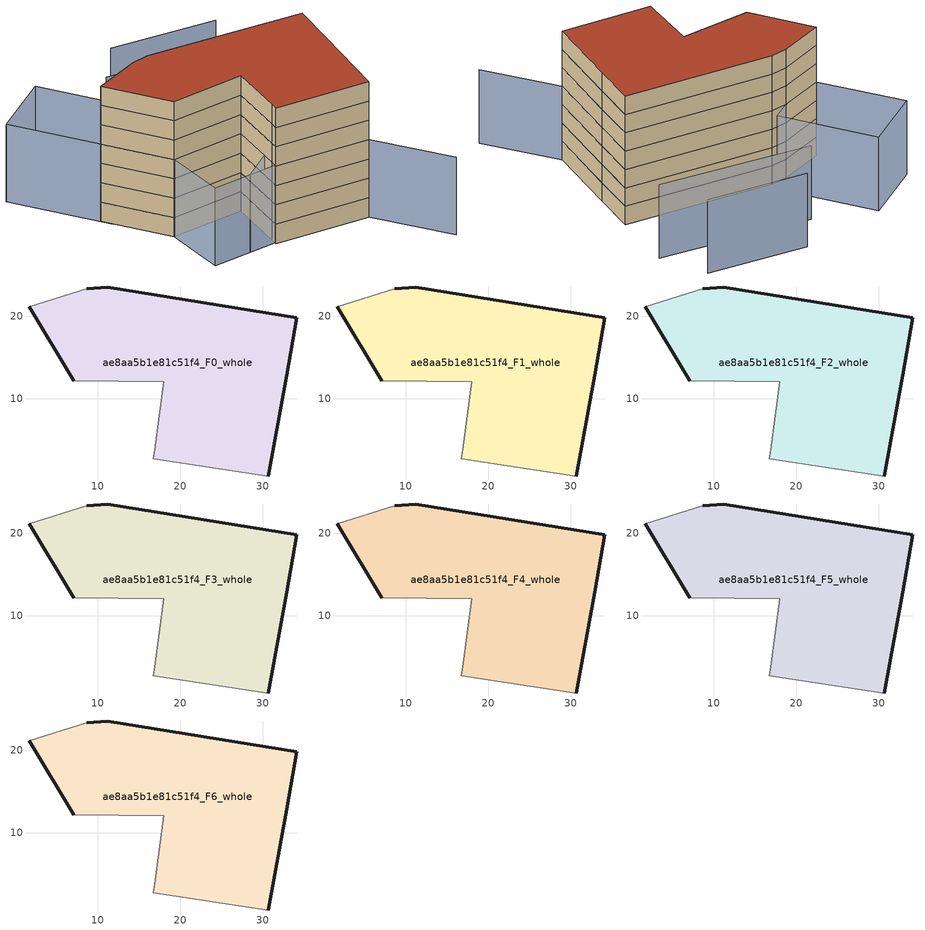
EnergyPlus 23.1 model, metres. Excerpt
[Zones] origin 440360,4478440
ae8aa5b1e81c51f4_F0_whole
 floor ground (EU_floor_Construction): 34.11,19.81 32.89,12.9 30.65,0.67 16.78,2.73 16.93,3.82 18.04,12.07 7.13,12.19 1.75,21.18 8.7,23.35 11.26,23.56 z0
 wall outside (EU_wall_Construction): 1.75,21.18 7.13,12.19 / 30.65,0.67 32.89,12.9 34.11,19.81 11.26,23.56 8.7,23.35 z0:3
 wall adiabatic (EU_wall_Construction): 7.13,12.19 18.04,12.07 16.93,3.82 16.78,2.73 30.65,0.67 / 8.7,23.35 1.75,21.18 z0:3
ae8aa5b1e81c51f4_F1_whole
 floor to ae8aa5b1e81c51f4_F0_whole (EU_floor_Construction): 34.11,19.81 32.89,12.9 30.65,0.67 16.78,2.73 16.93,3.82 18.04,12.07 7.13,12.19 1.75,21.18 8.7,23.35 11.26,23.56 z3
 wall outside (EU_wall_Construction): 1.75,21.18 7.13,12.19 / 30.65,0.67 32.89,12.9 34.11,19.81 11.26,23.56 8.7,23.35 z3:6
 wall adiabatic (EU_wall_Construction): 7.13,12.19 18.04,12.07 16.93,3.82 16.78,2.73 30.65,0.67 / 8.7,23.35 1.75,21.18 z3:6
ae8aa5b1e81c51f4_F2_whole
 floor to ae8aa5b1e81c51f4_F1_whole (EU_floor_Construction): 34.11,19.81 32.89,12.9 30.65,0.67 16.78,2.73 16.93,3.82 18.04,12.07 7.13,12.19 1.75,21.18 8.7,23.35 11.26,23.56 z6
 wall outside (EU_wall_Construction): 1.75,21.18 7.13,12.19 / 30.65,0.67 32.89,12.9 34.11,19.81 11.26,23.56 8.7,23.35 z6:9
 wall adiabatic (EU_wall_Construction): 7.13,12.19 18.04,12.07 16.93,3.82 16.78,2.73 30.65,0.67 / 8.7,23.35 1.75,21.18 z6:9
ae8aa5b1e81c51f4_F3_whole
 floor to ae8aa5b1e81c51f4_F2_whole (EU_floor_Construction): 34.11,19.81 32.89,12.9 30.65,0.67 16.78,2.73 16.93,3.82 18.04,12.07 7.13,12.19 1.75,21.18 8.7,23.35 11.26,23.56 z9
 wall outside (EU_wall_Construction): 1.75,21.18 7.13,12.19 / 30.65,0.67 32.89,12.9 34.11,19.81 11.26,23.56 8.7,23.35 z9:12
 wall adiabatic (EU_wall_Construction): 7.13,12.19 18.04,12.07 16.93,3.82 16.78,2.73 30.65,0.67 / 8.7,23.35 1.75,21.18 z9:12
ae8aa5b1e81c51f4_F4_whole
 floor to ae8aa5b1e81c51f4_F3_whole (EU_floor_Construction): 34.11,19.81 32.89,12.9 30.65,0.67 16.78,2.73 16.93,3.82 18.04,12.07 7.13,12.19 1.75,21.18 8.7,23.35 11.26,23.56 z12
 wall outside (EU_wall_Construction): 1.75,21.18 7.13,12.19 / 30.65,0.67 32.89,12.9 34.11,19.81 11.26,23.56 8.7,23.35 z12:15
 wall adiabatic (EU_wall_Construction): 7.13,12.19 18.04,12.07 16.93,3.82 16.78,2.73 30.65,0.67 / 8.7,23.35 1.75,21.18 z12:15
ae8aa5b1e81c51f4_F5_whole
 floor to ae8aa5b1e81c51f4_F4_whole (EU_floor_Construction): 34.11,19.81 32.89,12.9 30.65,0.67 16.78,2.73 16.93,3.82 18.04,12.07 7.13,12.19 1.75,21.18 8.7,23.35 11.26,23.56 z15
 wall outside (EU_wall_Construction): 1.75,21.18 7.13,12.19 / 30.65,0.67 32.89,12.9 34.11,19.81 11.26,23.56 8.7,23.35 z15:18
 wall adiabatic (EU_wall_Construction): 7.13,12.19 18.04,12.07 16.93,3.82 16.78,2.73 30.65,0.67 / 8.7,23.35 1.75,21.18 z15:18
ae8aa5b1e81c51f4_F6_whole
 floor to ae8aa5b1e81c51f4_F5_whole (EU_floor_Construction): 34.11,19.81 32.89,12.9 30.65,0.67 16.78,2.73 16.93,3.82 18.04,12.07 7.13,12.19 1.75,21.18 8.7,23.35 11.26,23.56 z18
 wall outside (EU_wall_Construction): 1.75,21.18 7.13,12.19 / 30.65,0.67 32.89,12.9 34.11,19.81 11.26,23.56 8.7,23.35 z18:21
 wall adiabatic (EU_wall_Construction): 7.13,12.19 18.04,12.07 16.93,3.82 16.78,2.73 30.65,0.67 / 8.7,23.35 1.75,21.18 z18:21
 roof outside (EU_roof_Construction): 30.65,0.67 32.89,12.9 34.11,19.81 11.26,23.56 8.7,23.35 1.75,21.18 7.13,12.19 18.04,12.07 16.93,3.82 16.78,2.73 z21
shading: 12.76,3.02 24.66,10.37 / 24.66,10.37 37.15,-9.85 / 35.75,29.84 12.56,34.26 / 32.75,36.99 17.45,39.73 / 7.13,12.19 18.04,12.07 / 18.04,12.07 17.94,2.96 / 17.94,2.96 7.03,3.08 / 7.03,3.08 7.13,12.19 / 3.66,38.12 11.53,25.05 / 11.53,25.05 2.63,19.69 / 2.63,19.69 -5.24,32.76 / -5.24,32.76 3.66,38.12 z0:12
[Building]
EU S2 Campaign: North Axis=0; Terrain=City; Solar Distribution=FullExterior
[Site:Location]
Madrid: Latitude=40.5; Longitude=-3.5; Time Zone=1; Elevation=609
[SizingPeriod:WeatherFileDays]
AnnualSizingPeriod: Begin Month=1; Begin Day of Month=1; End Month=12; End Day of Month=31; Day of Week for Start Day=Monday; Use Weather File Daylight Saving Period=No; Use Weather File Rain and Snow Indicators=No
[MATERIAL]
EU_InternalMass_Material: Roughness=MediumRough; Thickness=0.1; Conductivity=1; Density=1800; Specific Heat=900; Thermal Absorptance=0.9; Solar Absorptance=0.7; Visible Absorptance=0.7
[MATERIAL:NOMASS] Roughness=MediumRough; Thermal Absorptance=0.9; Solar Absorptance=0.7; Visible Absorptance=0.7
Name | Thermal Resistance
EU_wall_NoMass | 1.60022
EU_roof_NoMass | 1.57597
EU_floor_NoMass | 0.470652
[CONSTRUCTION]
EU_wall_Construction: EU_wall_NoMass
EU_roof_Construction: EU_roof_NoMass
EU_floor_Construction: EU_floor_NoMass
EU_InternalMass_Construction: EU_InternalMass_Material
[ZONE] Type=1; Multiplier=1; Ceiling Height=autocalculate; Volume=1316.22; Floor Area=autocalculate; Part of Total Floor Area=Yes
ae8aa5b1e81c51f4_F0_whole; ae8aa5b1e81c51f4_F1_whole; ae8aa5b1e81c51f4_F2_whole; ae8aa5b1e81c51f4_F3_whole; ae8aa5b1e81c51f4_F4_whole; ae8aa5b1e81c51f4_F5_whole; ae8aa5b1e81c51f4_F6_whole
[INTERNALMASS] Construction=EU_InternalMass_Construction; Surface Area=438.742
Name | Zone or ZoneList
ae8aa5b1e81c51f4_F0_whole_EU_InternalMass | ae8aa5b1e81c51f4_F0_whole
ae8aa5b1e81c51f4_F1_whole_EU_InternalMass | ae8aa5b1e81c51f4_F1_whole
ae8aa5b1e81c51f4_F2_whole_EU_InternalMass | ae8aa5b1e81c51f4_F2_whole
ae8aa5b1e81c51f4_F3_whole_EU_InternalMass | ae8aa5b1e81c51f4_F3_whole
ae8aa5b1e81c51f4_F4_whole_EU_InternalMass | ae8aa5b1e81c51f4_F4_whole
ae8aa5b1e81c51f4_F5_whole_EU_InternalMass | ae8aa5b1e81c51f4_F5_whole
ae8aa5b1e81c51f4_F6_whole_EU_InternalMass | ae8aa5b1e81c51f4_F6_whole
[OTHEREQUIPMENT] Fuel Type=Electricity; Design Level Calculation Method=Watts/Area; Power per Zone Floor Area=1; Fraction Latent=0; Fraction Radiant=0; Fraction Lost=0; Carbon Dioxide Generation Rate=0; EndUse Subcategory=EU_Step8_InternalGains
Name | Zone or ZoneList or Space or SpaceList | Schedule
EU_Step8_InternalGain_ae8aa5b1e81c51f4_F0_whole_f000 | ae8aa5b1e81c51f4_F0_whole | EU_Step8_GainSchedule_ae8aa5b1e81c51f4_F0_whole_f000
EU_Step8_InternalGain_ae8aa5b1e81c51f4_F1_whole_f000 | ae8aa5b1e81c51f4_F1_whole | EU_Step8_GainSchedule_ae8aa5b1e81c51f4_F1_whole_f000
EU_Step8_InternalGain_ae8aa5b1e81c51f4_F2_whole_f000 | ae8aa5b1e81c51f4_F2_whole | EU_Step8_GainSchedule_ae8aa5b1e81c51f4_F2_whole_f000
EU_Step8_InternalGain_ae8aa5b1e81c51f4_F3_whole_f000 | ae8aa5b1e81c51f4_F3_whole | EU_Step8_GainSchedule_ae8aa5b1e81c51f4_F3_whole_f000
EU_Step8_InternalGain_ae8aa5b1e81c51f4_F4_whole_f000 | ae8aa5b1e81c51f4_F4_whole | EU_Step8_GainSchedule_ae8aa5b1e81c51f4_F4_whole_f000
EU_Step8_InternalGain_ae8aa5b1e81c51f4_F5_whole_f000 | ae8aa5b1e81c51f4_F5_whole | EU_Step8_GainSchedule_ae8aa5b1e81c51f4_F5_whole_f000
EU_Step8_InternalGain_ae8aa5b1e81c51f4_F6_whole_f000 | ae8aa5b1e81c51f4_F6_whole | EU_Step8_GainSchedule_ae8aa5b1e81c51f4_F6_whole_f000
[ZONEVENTILATION:DESIGNFLOWRATE] Schedule=EU_AlwaysOn; Design Flow Rate Calculation Method=AirChanges/Hour; Air Changes per Hour=0.480704; Ventilation Type=Natural; Fan Pressure Rise=0; Fan Total Efficiency=1; Constant Term Coefficient=1; Temperature Term Coefficient=0; Velocity Term Coefficient=0; Velocity Squared Term Coefficient=0; Minimum Indoor Temperature=-100; Maximum Indoor Temperature=100; Delta Temperature=-100; Minimum Outdoor Temperature=-100; Maximum Outdoor Temperature=100; Maximum Wind Speed=40
Name | Zone or ZoneList or Space or SpaceList
EU_ConstantAir_ae8aa5b1e81c51f4_F0_whole | ae8aa5b1e81c51f4_F0_whole
EU_ConstantAir_ae8aa5b1e81c51f4_F1_whole | ae8aa5b1e81c51f4_F1_whole
EU_ConstantAir_ae8aa5b1e81c51f4_F2_whole | ae8aa5b1e81c51f4_F2_whole
EU_ConstantAir_ae8aa5b1e81c51f4_F3_whole | ae8aa5b1e81c51f4_F3_whole
EU_ConstantAir_ae8aa5b1e81c51f4_F4_whole | ae8aa5b1e81c51f4_F4_whole
EU_ConstantAir_ae8aa5b1e81c51f4_F5_whole | ae8aa5b1e81c51f4_F5_whole
EU_ConstantAir_ae8aa5b1e81c51f4_F6_whole | ae8aa5b1e81c51f4_F6_whole
[HVACTEMPLATE:THERMOSTAT] Constant Heating Setpoint=20; Constant Cooling Setpoint=50
EU_HeatOnly_ae8aa5b1e81c51f4_F0_whole; EU_HeatOnly_ae8aa5b1e81c51f4_F1_whole; EU_HeatOnly_ae8aa5b1e81c51f4_F2_whole; EU_HeatOnly_ae8aa5b1e81c51f4_F3_whole; EU_HeatOnly_ae8aa5b1e81c51f4_F4_whole; EU_HeatOnly_ae8aa5b1e81c51f4_F5_whole; EU_HeatOnly_ae8aa5b1e81c51f4_F6_whole
[HVACTEMPLATE:ZONE:IDEALLOADSAIRSYSTEM] System Availability Schedule=EU_AlwaysOn; Maximum Heating Supply Air Temperature=50; Minimum Cooling Supply Air Temperature=13; Maximum Heating Supply Air Humidity Ratio=0.0156; Minimum Cooling Supply Air Humidity Ratio=0.0077; Heating Limit=NoLimit; Cooling Limit=NoLimit; Heating Availability Schedule=EU_AlwaysOn; Cooling Availability Schedule=EU_CoolingOff; Dehumidification Control Type=ConstantSensibleHeatRatio; Cooling Sensible Heat Ratio=0.7; Dehumidification Setpoint=60; Humidification Control Type=None; Humidification Setpoint=30; Outdoor Air Method=None; Outdoor Air Flow Rate per Person=0.00944; Outdoor Air Flow Rate per Zone Floor Area=0; Outdoor Air Flow Rate per Zone=0; Demand Controlled Ventilation Type=None; Outdoor Air Economizer Type=NoEconomizer; Heat Recovery Type=None; Sensible Heat Recovery Effectiveness=0.7; Latent Heat Recovery Effectiveness=0.65
Name | Template Thermostat
ae8aa5b1e81c51f4_F0_whole | EU_HeatOnly_ae8aa5b1e81c51f4_F0_whole
ae8aa5b1e81c51f4_F1_whole | EU_HeatOnly_ae8aa5b1e81c51f4_F1_whole
ae8aa5b1e81c51f4_F2_whole | EU_HeatOnly_ae8aa5b1e81c51f4_F2_whole
ae8aa5b1e81c51f4_F3_whole | EU_HeatOnly_ae8aa5b1e81c51f4_F3_whole
ae8aa5b1e81c51f4_F4_whole | EU_HeatOnly_ae8aa5b1e81c51f4_F4_whole
ae8aa5b1e81c51f4_F5_whole | EU_HeatOnly_ae8aa5b1e81c51f4_F5_whole
ae8aa5b1e81c51f4_F6_whole | EU_HeatOnly_ae8aa5b1e81c51f4_F6_whole
[SIZING:ZONE] Zone Cooling Design Supply Air Temperature Input Method=SupplyAirTemperature; Zone Cooling Design Supply Air Temperature=13; Zone Heating Design Supply Air Temperature Input Method=SupplyAirTemperature; Zone Heating Design Supply Air Temperature=50; Zone Cooling Design Supply Air Humidity Ratio=0.008; Zone Heating Design Supply Air Humidity Ratio=0.008; Cooling Design Air Flow Method=DesignDay; Cooling Design Air Flow Rate=0; Cooling Minimum Air Flow per Zone Floor Area=0.000762; Cooling Minimum Air Flow=0; Cooling Minimum Air Flow Fraction=0.2; Heating Design Air Flow Method=DesignDay; Heating Design Air Flow Rate=0; Heating Maximum Air Flow per Zone Floor Area=0.002032; Heating Maximum Air Flow=0.141576; Heating Maximum Air Flow Fraction=0.3; Account for Dedicated Outdoor Air System=No; Dedicated Outdoor Air System Control Strategy=NeutralSupplyAir; Dedicated Outdoor Air Low Setpoint Temperature for Design=autosize; Dedicated Outdoor Air High Setpoint Temperature for Design=autosize; Zone Load Sizing Method=Sensible Load Only No Latent Load; Zone Latent Cooling Design Supply Air Humidity Ratio Input Method=HumidityRatioDifference; Zone Cooling Design Supply Air Humidity Ratio Difference=0.005; Zone Latent Heating Design Supply Air Humidity Ratio Input Method=HumidityRatioDifference; Zone Humidification Design Supply Air Humidity Ratio Difference=0.005
ae8aa5b1e81c51f4_F0_whole; ae8aa5b1e81c51f4_F1_whole; ae8aa5b1e81c51f4_F2_whole; ae8aa5b1e81c51f4_F3_whole; ae8aa5b1e81c51f4_F4_whole; ae8aa5b1e81c51f4_F5_whole; ae8aa5b1e81c51f4_F6_whole
[SCHEDULE:CONSTANT]
Name | Hourly Value
EU_AlwaysOn | 1
EU_CoolingOff | 0
[SCHEDULE:FILE] Column Number=1; Rows to Skip at Top=0; Number of Hours of Data=8760; Column Separator=Comma; Interpolate to Timestep=No; Minutes per Item=60; Adjust Schedule for Daylight Savings=Yes
Name | File
EU_Step8_GainSchedule_ae8aa5b1e81c51f4_F0_whole_f000 | ../../schedules/ae8aa5b1e81c51f4/ae8aa5b1e81c51f4_F0_whole_f000_gain.csv
EU_Step8_GainSchedule_ae8aa5b1e81c51f4_F1_whole_f000 | ../../schedules/ae8aa5b1e81c51f4/ae8aa5b1e81c51f4_F1_whole_f000_gain.csv
EU_Step8_GainSchedule_ae8aa5b1e81c51f4_F2_whole_f000 | ../../schedules/ae8aa5b1e81c51f4/ae8aa5b1e81c51f4_F2_whole_f000_gain.csv
EU_Step8_GainSchedule_ae8aa5b1e81c51f4_F3_whole_f000 | ../../schedules/ae8aa5b1e81c51f4/ae8aa5b1e81c51f4_F3_whole_f000_gain.csv
EU_Step8_GainSchedule_ae8aa5b1e81c51f4_F4_whole_f000 | ../../schedules/ae8aa5b1e81c51f4/ae8aa5b1e81c51f4_F4_whole_f000_gain.csv
EU_Step8_GainSchedule_ae8aa5b1e81c51f4_F5_whole_f000 | ../../schedules/ae8aa5b1e81c51f4/ae8aa5b1e81c51f4_F5_whole_f000_gain.csv
EU_Step8_GainSchedule_ae8aa5b1e81c51f4_F6_whole_f000 | ../../schedules/ae8aa5b1e81c51f4/ae8aa5b1e81c51f4_F6_whole_f000_gain.csv
